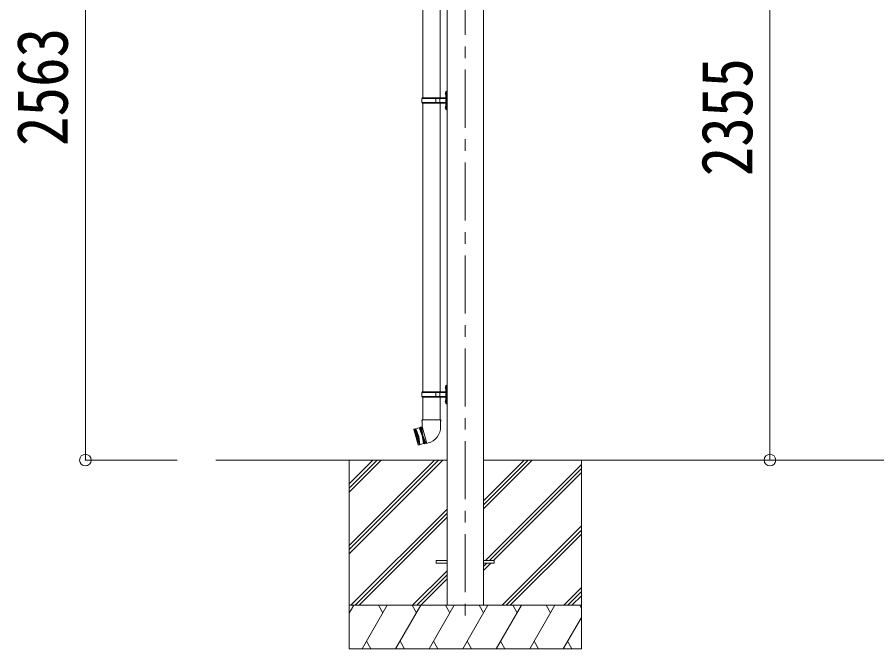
# Model space of a CAD drawing. Units: millimetres at full size, sheet at 1:40. Extents: x -11243 to 11243, y -7760 to 7760.
# Drawn here: x 647 to 3608, y -5206 to -3031 of the extents above; entities that cross this region are included whole.
import ezdxf
from ezdxf.enums import TextEntityAlignment as Align

# ---------------------------------------------------------------- set-up
doc = ezdxf.new("R2010")
doc.units = ezdxf.units.MM
doc.header["$LTSCALE"] = 40
doc.header["$PDMODE"] = 32
doc.header["$PDSIZE"] = 40
doc.linetypes.add('CHAIN1', pattern=[8, 5, -1, 1, -1])
doc.layers.add('0-3_ELV2', color=7, linetype='Continuous', lineweight=9)
doc.layers.add('0-6_OTH_LINE', color=6, linetype='Continuous', lineweight=9)
doc.styles.add('ＭＳ ゴシック', font='')
doc.styles.get('ＭＳ ゴシック').set_extended_font_data('MS Gothic')

msp = doc.modelspace()

# ---------------------------------------------------------------- linework, layer by layer
at = {"layer": '0-3_ELV2', "color": 5, "linetype": 'CHAIN1'}
msp.add_line((2190.13, -1931.18), (2190.13, -5106.62), dxfattribs=at)
at = {"layer": '0-3_ELV2', "color": 4}
for p, q in [((2127.63, -2202.11), (2127.63, -5056.01)), ((2252.63, -2202.11), (2252.63, -5056.01)), ((2090.13, -4901.51), (2127.63, -4901.51)), ((2090.13, -4901.51), (2090.13, -4910.51)), ((2090.13, -4910.51), (2127.63, -4910.51)), ((2252.63, -4901.51), (2290.13, -4901.51)), ((2252.63, -4910.51), (2290.13, -4910.51)), ((2290.13, -4901.51), (2290.13, -4910.51))]:
    msp.add_line(p, q, dxfattribs=at)
at = {"layer": '0-3_ELV2'}
for p, q in [((2043.77, -2419.01), (2043.77, -3308.5)), ((2103.47, -2419.01), (2103.47, -3308.5)), ((2125.63, -3285.01), (2123.63, -3287.01)), ((2125.63, -3285.01), (2125.63, -3350.01)), ((2125.63, -3285.01), (2127.63, -3285.01)), ((2127.63, -3350.01), (2127.63, -3285.01)), ((2040.63, -3310.51), (2041.63, -3308.51)), ((2040.63, -3324.51), (2040.63, -3310.51)), ((2089.12, -3310.51), (2040.63, -3310.51)), ((2123.13, -3308.51), (2041.63, -3308.51)), ((2089.12, -3326.51), (2089.12, -3308.51)), ((2089.88, -3308.51), (2091.88, -3310.51)), ((2123.13, -3310.51), (2091.88, -3310.51)), ((2102.25, -3310.51), (2100.25, -3308.51)), ((2102.25, -3324.51), (2102.25, -3310.51)), ((2121.32, -3291.36), (2123.37, -3292.36)), ((2122.59, -3289.36), (2123.23, -3289.36)), ((2122.59, -3289.36), (2122.59, -3297.66)), ((2122.59, -3297.66), (2123.23, -3297.66)), ((2123.23, -3289.36), (2123.63, -3289.76)), ((2123.37, -3292.36), (2123.98, -3293.51)), ((2123.63, -3287.01), (2123.63, -3348.01)), ((2040.63, -3324.51), (2041.63, -3326.51)), ((2089.12, -3324.51), (2040.63, -3324.51)), ((2041.63, -3326.51), (2123.13, -3326.51)), ((2043.77, -3326.5), (2043.77, -4321.01)), ((2089.88, -3326.51), (2091.88, -3324.51)), ((2123.13, -3324.51), (2091.88, -3324.51)), ((2102.25, -3324.51), (2100.25, -3326.51)), ((2103.47, -3326.5), (2103.47, -4321.01)), ((2121.32, -3339.36), (2123.37, -3340.36)), ((2122.59, -3337.36), (2123.23, -3337.36)), ((2122.59, -3337.36), (2122.59, -3345.66)), ((2122.59, -3345.66), (2123.23, -3345.66)), ((2123.23, -3337.36), (2123.23, -3345.66)), ((2123.23, -3337.36), (2123.63, -3337.76)), ((2123.23, -3345.66), (2123.63, -3345.26)), ((2123.37, -3340.36), (2123.98, -3341.51)), ((2123.63, -3348.01), (2125.63, -3350.01)), ((2127.63, -3350.01), (2125.63, -3350.01)), ((2040.63, -4323.01), (2041.63, -4321.01)), ((2123.13, -4321.01), (2041.63, -4321.01)), ((2089.12, -4339.01), (2089.12, -4321.01)), ((2089.88, -4321.01), (2091.88, -4323.01)), ((2102.25, -4323.01), (2100.25, -4321.01)), ((2121.32, -4303.86), (2123.37, -4304.86)), ((2122.59, -4301.86), (2123.23, -4301.86)), ((2122.59, -4301.86), (2122.59, -4310.16)), ((2122.59, -4310.16), (2123.23, -4310.16)), ((2123.23, -4301.86), (2123.63, -4302.26)), ((2123.37, -4304.86), (2123.98, -4306.01)), ((2125.63, -4297.51), (2123.63, -4299.51)), ((2123.63, -4299.51), (2123.63, -4360.51)), ((2125.63, -4297.51), (2125.63, -4362.51)), ((2125.63, -4297.51), (2127.63, -4297.51)), ((2127.63, -4362.51), (2127.63, -4297.51)), ((2040.63, -4337.01), (2040.63, -4323.01)), ((2089.12, -4323.01), (2040.63, -4323.01)), ((2040.63, -4337.01), (2041.63, -4339.01)), ((2089.12, -4337.01), (2040.63, -4337.01)), ((2041.63, -4339.01), (2123.13, -4339.01)), ((2043.77, -4339.01), (2043.77, -4416.88)), ((2089.88, -4339.01), (2091.88, -4337.01)), ((2123.13, -4323.01), (2091.88, -4323.01)), ((2123.13, -4337.01), (2091.88, -4337.01)), ((2102.25, -4337.01), (2100.25, -4339.01)), ((2102.25, -4337.01), (2102.25, -4323.01)), ((2103.47, -4339.01), (2103.47, -4416.88)), ((2121.32, -4351.86), (2123.37, -4352.86)), ((2122.59, -4349.86), (2123.23, -4349.86)), ((2122.59, -4349.86), (2122.59, -4358.16)), ((2123.23, -4349.86), (2123.23, -4358.16)), ((2123.23, -4349.86), (2123.63, -4350.26)), ((2122.59, -4358.16), (2123.23, -4358.16)), ((2123.23, -4358.16), (2123.63, -4357.76)), ((2123.37, -4352.86), (2123.98, -4354.01)), ((2123.63, -4360.51), (2125.63, -4362.51)), ((2127.63, -4362.51), (2125.63, -4362.51)), ((2041.92, -4416.88), (2040.22, -4421.38)), ((2041.95, -4421.88), (2040.22, -4421.38)), ((2042.06, -4440.12), (2041.67, -4440.22)), ((2041.67, -4440.22), (2057.28, -4498.47)), ((2105.32, -4416.88), (2041.92, -4416.88)), ((2041.92, -4416.88), (2042.06, -4440.12)), ((2105.32, -4416.88), (2105.17, -4441.88)), ((2013.34, -4450.4), (2013.7, -4449.79)), ((2013.34, -4450.4), (2027.65, -4503.82)), ((2031.56, -4445), (2013.7, -4449.79)), ((2028.27, -4504.17), (2013.7, -4449.79)), ((2017.56, -4448.75), (2032.13, -4503.14)), ((2021.95, -4476.72), (2017.56, -4448.75)), ((2019.49, -4448.24), (2034.06, -4502.62)), ((2029.67, -4474.65), (2019.49, -4448.24)), ((2034.2, -4443.26), (2031.56, -4445)), ((2034.2, -4443.26), (2036.14, -4442.74)), ((2049.29, -4499.57), (2034.2, -4443.26)), ((2039.1, -4442.21), (2036.14, -4442.74)), ((2036.14, -4442.74), (2051.22, -4499.06)), ((2042, -4441.43), (2039.1, -4442.21)), ((2039.1, -4442.21), (2043.68, -4470.9)), ((2021.95, -4476.72), (2032.13, -4503.14)), ((2046.14, -4499.38), (2028.27, -4504.17)), ((2029.67, -4474.65), (2034.06, -4502.62)), ((2054.06, -4498.04), (2043.68, -4470.9)), ((2049.29, -4499.57), (2046.14, -4499.38)), ((2049.29, -4499.57), (2051.22, -4499.06)), ((2054.06, -4498.04), (2051.22, -4499.06)), ((2056.96, -4497.26), (2054.06, -4498.04)), ((2057.28, -4498.47), (2062.19, -4497.15)), ((2028.27, -4504.17), (2027.65, -4503.82)), ((1331.29, -4556.01), (2127.63, -4556.01)), ((1790.13, -4556.01), (1790.13, -5206.01)), ((1790.13, -4850.18), (2084.31, -4556.01)), ((1790.13, -4864.33), (2098.45, -4556.01)), ((1790.13, -4878.47), (2112.59, -4556.01)), ((1790.13, -4666.34), (1900.46, -4556.01)), ((1790.13, -4652.2), (1886.31, -4556.01)), ((1790.13, -4638.05), (1872.17, -4556.01)), ((2252.63, -4724.34), (2420.96, -4556.01)), ((2252.63, -4710.19), (2406.81, -4556.01)), ((2252.63, -4696.05), (2392.67, -4556.01)), ((2252.63, -4556.01), (4027.62, -4556.01)), ((2590.13, -4556.01), (2590.13, -5206.01)), ((2259.3, -4901.51), (2590.13, -4570.69)), ((2273.44, -4901.51), (2590.13, -4584.83)), ((2287.59, -4901.51), (2590.13, -4598.97)), ((1796.43, -5056.01), (2127.63, -4724.82)), ((1810.58, -5056.01), (2127.63, -4738.96)), ((1824.72, -5056.01), (2127.63, -4753.1)), ((2316.93, -5056.01), (2590.13, -4782.82)), ((2331.08, -5056.01), (2590.13, -4796.96)), ((2345.22, -5056.01), (2590.13, -4811.1)), ((2252.63, -4936.47), (2278.59, -4910.51)), ((2252.63, -4922.33), (2264.44, -4910.51)), ((2127.63, -4936.95), (2008.57, -5056.01)), ((2022.71, -5056.01), (2127.63, -4951.09)), ((2036.85, -5056.01), (2127.63, -4965.23)), ((2529.07, -5056.01), (2590.13, -4994.95)), ((2543.21, -5056.01), (2590.13, -5009.09)), ((2557.35, -5056.01), (2590.13, -5023.23)), ((2590.13, -5056.01), (1790.13, -5056.01)), ((1790.13, -5083.51), (1806, -5056.01)), ((1834.87, -5206.01), (1921.47, -5056.01)), ((1906.47, -5081.99), (1891.47, -5056.01)), ((1950.34, -5206.01), (2036.94, -5056.01)), ((2021.94, -5081.99), (2006.94, -5056.01)), ((2065.81, -5206.01), (2152.41, -5056.01)), ((2137.41, -5081.99), (2122.41, -5056.01)), ((2181.28, -5206.01), (2267.88, -5056.01)), ((2252.88, -5081.99), (2237.88, -5056.01)), ((2296.75, -5206.01), (2383.35, -5056.01)), ((2368.35, -5081.99), (2353.35, -5056.01)), ((2412.22, -5206.01), (2498.83, -5056.01)), ((2468.82, -5056.01), (2483.82, -5081.99)), ((2584.29, -5056.01), (2590.13, -5066.11)), ((2527.69, -5206.01), (2590.13, -5097.87)), ((1849.87, -5180.03), (1864.87, -5206.01)), ((1965.34, -5180.03), (1980.34, -5206.01)), ((2080.81, -5180.03), (2095.81, -5206.01)), ((2196.28, -5180.03), (2211.28, -5206.01)), ((2311.75, -5180.03), (2326.75, -5206.01)), ((2427.22, -5180.03), (2442.22, -5206.01)), ((2542.69, -5180.03), (2557.69, -5206.01)), ((1790.13, -5206.01), (2590.13, -5206.01))]:
    msp.add_line(p, q, dxfattribs=at)
at = {"layer": '0-3_ELV2', "color": 6}
for p, q in [((881.65, -4556.01), (1197.89, -4556.01)), ((3239.51, -4556.01), (2599.49, -4556.01))]:
    msp.add_line(p, q, dxfattribs=at)
at = {"layer": '0-3_ELV2'}
for points in [[(2121.32, -3295.66), (2123.37, -3294.66), (2123.98, -3293.51)], [(2123.23, -3289.36), (2123.23, -3297.66), (2123.63, -3297.26)], [(2121.32, -3343.66), (2123.37, -3342.66), (2123.98, -3341.51)], [(2121.32, -4308.16), (2123.37, -4307.16), (2123.98, -4306.01)], [(2123.23, -4301.86), (2123.23, -4310.16), (2123.63, -4309.76)], [(2121.32, -4356.16), (2123.37, -4355.16), (2123.98, -4354.01)], [(2105.32, -4416.88), (2106.82, -4421.38), (2105.29, -4421.88)], [(2031.56, -4445), (2041.75, -4471.42), (2046.14, -4499.38)]]:
    msp.add_lwpolyline(points, dxfattribs=at)
for centre, radius, start, end in [((2126.92, -3293.51), 6, 136.21765, 223.78235), ((2123.13, -3308.01), 0.5, 270, 0), ((2123.13, -3310.01), 0.5, 270, 0), ((2126.92, -3341.51), 6, 136.21765, 223.78235), ((2123.13, -3325.01), 0.5, 0, 90), ((2123.13, -3327.01), 0.5, 0, 90), ((2126.92, -4306.01), 6, 136.21765, 223.78235), ((2123.13, -4320.51), 0.5, 270, 0), ((2123.13, -4322.51), 0.5, 270, 0), ((2126.92, -4354.01), 6, 136.21765, 223.78235), ((2123.13, -4337.51), 0.5, 0, 90), ((2123.13, -4339.51), 0.5, 0, 90), ((2047.18, -4441.13), 58, 285, 359.65623)]:
    msp.add_arc(centre, radius, start, end, dxfattribs=at)
at = {"layer": '0-3_ELV2', "color": 6}
for p in [(881.65, -4556.01), (3239.51, -4556.01)]:
    msp.add_point(p, dxfattribs=at)
at = {"layer": '0-6_OTH_LINE'}
for p, q in [((881.65, -4556.01), (881.65, -1992.77)), ((3239.51, -2201.01), (3239.51, -4556.01))]:
    msp.add_line(p, q, dxfattribs=at)

# ---------------------------------------------------------------- texts
at = {"layer": '0-3_ELV2', "style": 'ＭＳ ゴシック', "width": 0.85}
for s, p in [('2563', (873.65, -3474.39)), ('2355', (3231.51, -3578.51))]:
    msp.add_text(s, height=176, rotation=90, dxfattribs=at).set_placement(p, align=Align.BOTTOM_LEFT)

doc.saveas('drawing.dxf')
